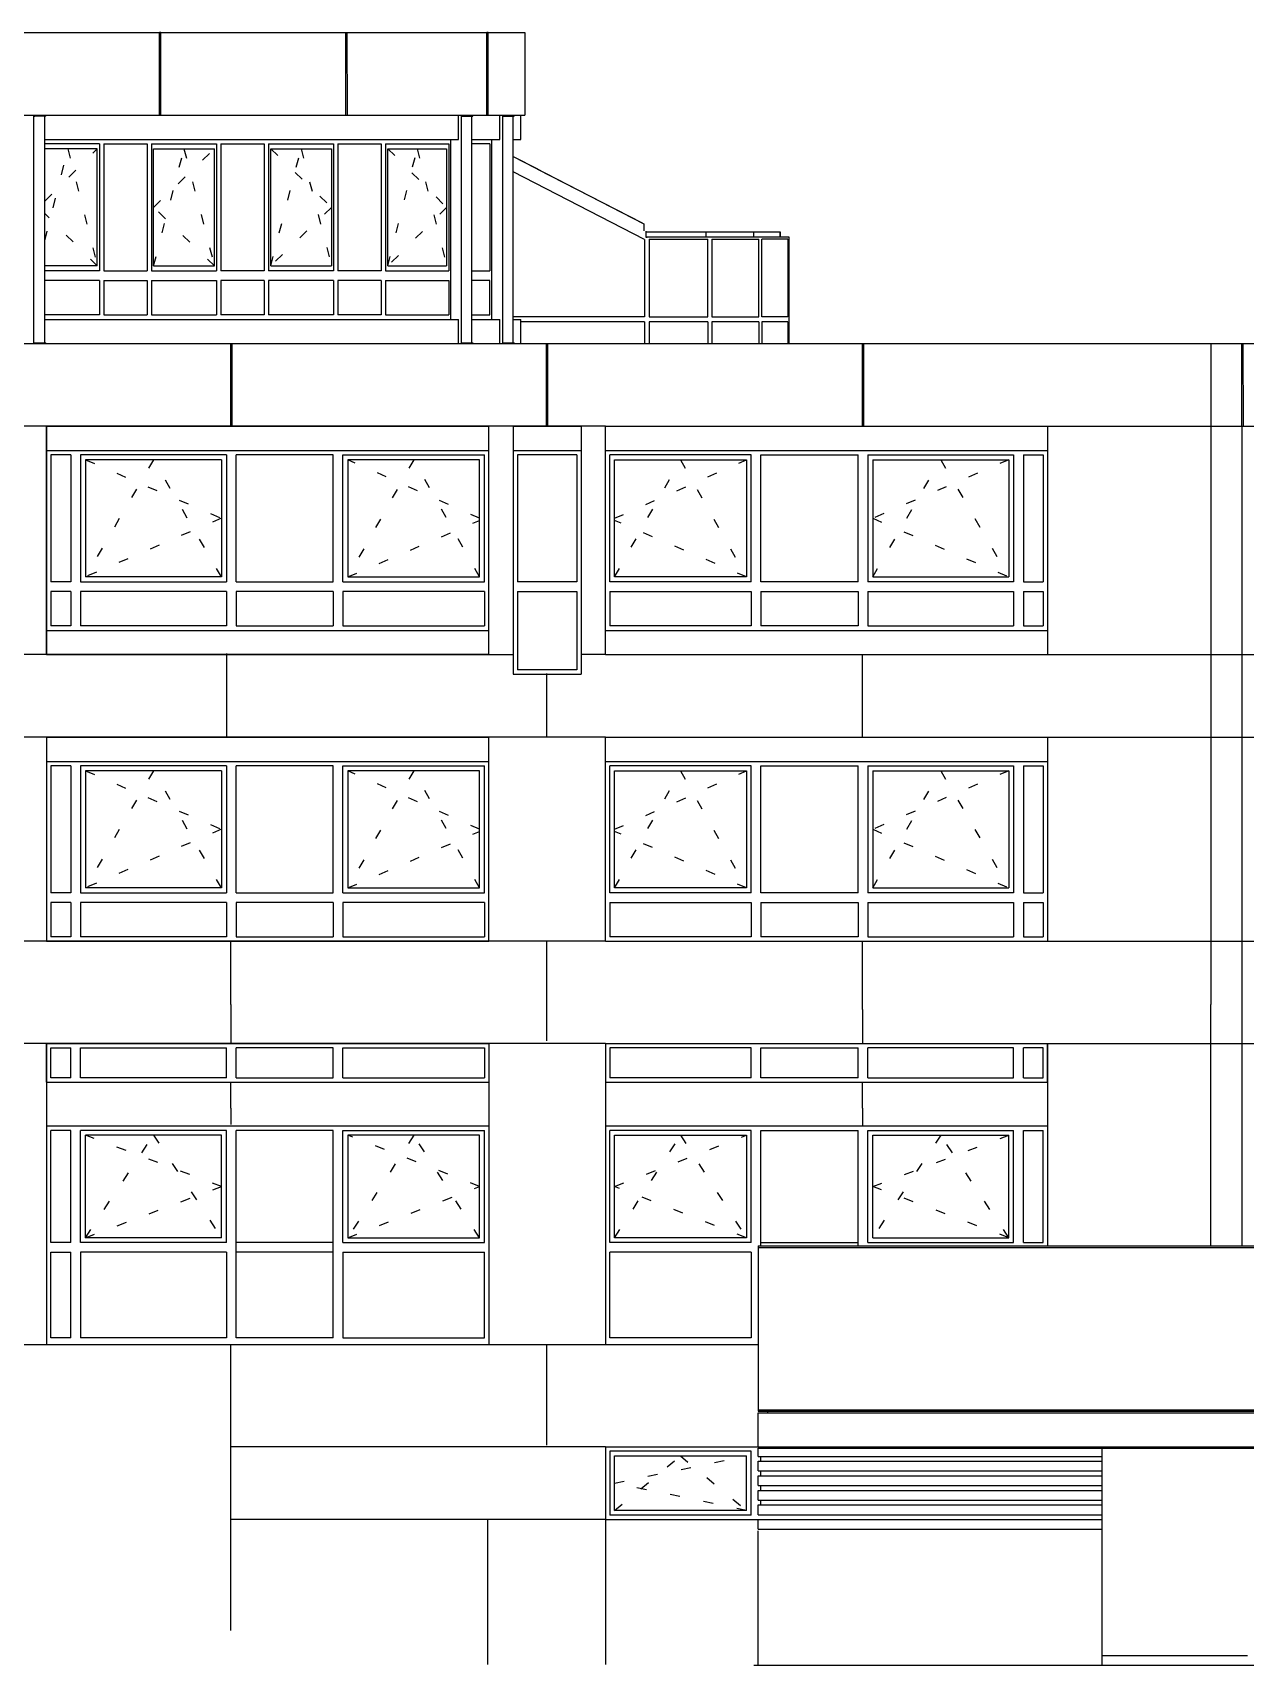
# Model space of a CAD drawing. Header units: metres. Extents: x -40.6 to 55.2, y -4 to 17.4.
# Drawn here: x 19.82 to 32.3, y -3.3 to 13.5 of the extents above; entities that cross this region are included whole.
import ezdxf

# ---------------------------------------------------------------- set-up
doc = ezdxf.new("R2010")
doc.units = ezdxf.units.M
for name, pattern in [('DASHDOT', [2, 1.25, -0.25, 0.25, -0.25]), ('DASHED', [0.75, 0.5, -0.25]), ('DOT', [0.25, 0, -0.25])]:
    doc.linetypes.add(name, pattern=pattern)
doc.layers.add('1', color=7, linetype='DASHED')
doc.layers.add('4', color=7, linetype='DASHDOT')

msp = doc.modelspace()

# ---------------------------------------------------------------- linework, layer by layer
at = {"layer": '1', "color": 1, "linetype": 'CONTINUOUS'}
for p, q in [((19.693184, 13.5), (21.129918, 13.5)), ((21.129918, 12.65), (21.129918, 13.5)), ((21.14333, 13.5), (23.048572, 13.5)), ((23.057521, 13.5), (23.061983, 12.65)), ((23.061983, 13.5), (24.498717, 13.5)), ((24.498717, 12.65), (24.498717, 13.5)), ((24.512129, 13.5), (24.88774, 13.5)), ((24.88774, 13.5), (24.88774, 12.65)), ((19.693184, 12.65), (19.958673, 12.65)), ((19.847123, 12.64), (19.847123, 12.65)), ((19.958673, 12.64), (19.847123, 12.64)), ((19.949723, 10.31), (19.949723, 12.64)), ((19.958673, 12.65), (21.138868, 12.65)), ((19.958673, 12.64), (19.958673, 12.65)), ((21.14333, 12.65), (23.057521, 12.65)), ((23.061983, 12.65), (24.242179, 12.65)), ((24.206381, 12.4), (24.206381, 12.65)), ((24.233229, 12.64), (24.233229, 10.3)), ((24.233229, 12.64), (24.353728, 12.64)), ((24.242179, 12.65), (24.507667, 12.65)), ((24.242179, 12.64), (24.242179, 12.65)), ((24.344779, 10.31), (24.344779, 12.64)), ((24.353728, 12.64), (24.353728, 12.65)), ((24.512129, 12.65), (24.777617, 12.65)), ((24.63027, 12.4), (24.63027, 12.65)), ((24.657118, 12.64), (24.657118, 10.3)), ((24.666067, 12.64), (24.666067, 12.65)), ((24.768668, 10.31), (24.768668, 12.64)), ((24.777617, 12.65), (24.88774, 12.65)), ((24.847506, 12.4), (24.847506, 12.65)), ((19.949723, 12.4), (24.206381, 12.4)), ((24.125837, 10.55), (24.125837, 12.4)), ((24.344779, 12.4), (24.63027, 12.4)), ((24.549726, 10.55), (24.549726, 12.4)), ((24.768668, 12.4), (24.847506, 12.4)), ((24.768668, 12.225298), (26.114297, 11.53414)), ((26.114297, 11.53414), (26.11446, 11.459681)), ((26.1325, 11.450399), (26.687441, 11.45)), ((26.133294, 11.45872), (26.133471, 11.39378)), ((26.133294, 11.44999), (26.754192, 11.45)), ((26.133294, 11.44999), (26.133294, 11.4)), ((26.754192, 11.45), (27.515814, 11.45)), ((26.754196, 11.4), (26.754192, 11.45)), ((27.243992, 11.4), (27.243985, 11.45)), ((27.515814, 11.45), (27.515824, 11.4)), ((27.515855, 11.4), (27.515855, 11.45)), ((26.133294, 11.4), (27.605813, 11.4)), ((26.143436, 11.38856), (26.143436, 11.4)), ((27.60586, 11.4), (27.606026, 10.55)), ((19.949723, 10.55), (24.206381, 10.55)), ((24.206381, 10.3), (24.206381, 10.55)), ((24.344779, 10.55), (24.63027, 10.55)), ((24.63027, 10.3), (24.63027, 10.55)), ((24.768668, 10.55), (24.847506, 10.55)), ((24.847506, 10.3), (24.847506, 10.55)), ((27.605983, 10.55), (27.606026, 10.3)), ((19.707688, 10.3), (21.872686, 10.3)), ((19.838174, 10.31), (19.958673, 10.31)), ((19.847123, 10.3), (19.847123, 10.31)), ((19.958673, 10.3), (19.958673, 10.31)), ((21.862696, 9.45), (21.862696, 10.3)), ((21.872686, 10.3), (25.122678, 10.3)), ((21.872686, 10.3), (21.872689, 9.45)), ((24.242179, 10.3), (24.242179, 10.31)), ((24.666067, 10.31), (24.657118, 10.31)), ((24.666067, 10.3), (24.666067, 10.31)), ((25.112688, 9.45), (25.112688, 10.3)), ((25.122678, 10.3), (28.37267, 10.3)), ((25.122678, 10.3), (25.12268, 9.45)), ((28.362679, 9.45), (28.362679, 10.3)), ((28.37267, 10.3), (32.274971, 10.3)), ((28.37267, 10.3), (28.372672, 9.45)), ((31.946985, 10.3), (31.94699, 9.9)), ((32.266022, 9.45), (32.266022, 10.3)), ((32.274971, 10.3), (32.279433, 9.45)), ((32.279433, 10.3), (33.22985, 10.3)), ((31.94699, 9.9), (31.94699, 3.5)), ((25.71769, 9.45), (4.957452, 9.45)), ((19.967677, 9.45), (21.872686, 9.45)), ((19.967677, 7.1), (19.967677, 9.45)), ((19.967679, 9.45), (19.967684, 7.1)), ((21.872686, 9.45), (24.517667, 9.45)), ((24.517667, 7.1), (24.517667, 9.45)), ((24.767687, 9.45), (25.122678, 9.45)), ((24.767687, 9.45), (24.767693, 6.9)), ((25.122678, 9.45), (25.467693, 9.45)), ((25.46769, 9.45), (25.467693, 6.9)), ((25.71769, 9.45), (28.37267, 9.45)), ((25.71769, 7.1), (25.71769, 9.45)), ((28.37267, 9.45), (30.26767, 9.45)), ((30.267668, 9.45), (33.467099, 9.45)), ((30.267668, 9.45), (30.26767, 7.1)), ((32.266022, 9.45), (32.266022, 1.008553)), ((32.266022, 9.45), (32.274971, 9.45)), ((19.967679, 9.2), (24.517667, 9.2)), ((24.517661, 7.35), (24.517661, 9.2)), ((24.767687, 9.2), (25.46769, 9.2)), ((25.71769, 9.2), (30.267668, 9.2)), ((19.967679, 7.35), (24.517667, 7.35)), ((25.71769, 7.35), (30.267668, 7.35)), ((24.517667, 7.1), (14.667679, 7.1)), ((19.967677, 7.1), (24.517667, 7.1)), ((21.817693, 7.110288), (21.817693, 6.261706)), ((24.517667, 7.1), (24.767687, 7.1)), ((25.71769, 7.1), (25.46769, 7.1)), ((25.71769, 7.1), (30.26767, 7.1)), ((28.362679, 6.25), (28.362679, 7.1)), ((30.26767, 7.1), (33.468099, 7.1)), ((24.767687, 6.9), (25.467693, 6.9)), ((25.112688, 6.904859), (25.112688, 6.25)), ((25.71769, 6.25), (4.807671, 6.25)), ((19.967677, 6.25), (24.517667, 6.25)), ((19.967677, 6.25), (19.967691, 4.15)), ((24.517667, 4.15), (24.517667, 6.25)), ((25.71769, 6.25), (30.26767, 6.25)), ((25.71769, 4.15), (25.71769, 6.25)), ((30.26767, 6.25), (33.513092, 6.25)), ((30.26767, 6.25), (30.267673, 4.15)), ((19.967679, 6), (24.517669, 6)), ((25.71769, 6), (30.267668, 6)), ((25.71769, 4.15), (4.829981, 4.15)), ((19.967677, 4.15), (24.517667, 4.15)), ((21.862696, 3.5), (21.862696, 4.15)), ((25.112688, 4.15), (25.112688, 3.125)), ((25.71769, 4.15), (30.26767, 4.15)), ((28.362679, 3.45), (28.362679, 4.15)), ((30.26767, 4.15), (33.467099, 4.15)), ((21.862696, 3.5), (21.862696, 3.1)), ((28.362679, 3.45), (28.362679, 3.1)), ((31.94699, 1.015), (31.94699, 3.5)), ((25.71769, 3.1), (4.829981, 3.1)), ((19.967682, 3.1), (24.517681, 3.1)), ((19.967682, 3.1), (19.967693, 0)), ((19.967693, 2.7), (19.967693, 3.1)), ((24.517681, 3.1), (24.517681, 0)), ((25.71769, 3.1), (30.267702, 3.1)), ((25.71769, 3.1), (25.71769, 0)), ((30.2677, 3.1), (30.267702, 1.015)), ((30.2677, 2.7), (30.2677, 3.1)), ((30.267702, 3.1), (33.467099, 3.1)), ((19.967682, 2.7), (24.517681, 2.7)), ((21.862696, 2.432739), (21.862696, 2.7)), ((25.71769, 2.7), (30.267702, 2.7)), ((28.362679, 2.432739), (28.362679, 2.7)), ((21.862696, 2.432739), (21.862696, 2.265)), ((28.362679, 2.432739), (28.362679, 2.25)), ((19.967682, 2.25), (24.517681, 2.25)), ((25.71769, 2.25), (30.267702, 2.25)), ((27.290266, 1.015), (27.29027, -0.685)), ((27.29027, 1.015), (33.615552, 1.015)), ((27.290266, 1), (33.616965, 1)), ((19.467683, 0), (26.948377, 0)), ((19.967682, 0), (24.517681, 0)), ((21.862696, -2.942986), (21.862696, 0)), ((25.112688, 0), (25.112688, -1.035)), ((25.71769, 0), (27.290266, 0)), ((27.29027, -0.67), (33.615552, -0.67)), ((27.290266, -0.685), (33.616965, -0.685)), ((27.290266, -0.7), (34.72532, -0.7)), ((27.290266, -1.05), (27.290266, -0.7)), ((27.387225, -0.7), (27.387225, -0.685)), ((25.71769, -1.05), (21.862696, -1.05)), ((25.71769, -1.05), (34.72532, -1.05)), ((25.71769, -1.05), (25.717692, -1.8)), ((27.290266, -1.065), (34.719454, -1.065)), ((27.290266, -1.15), (27.290266, -1.065)), ((27.290266, -1.15), (30.823828, -1.15)), ((30.823809, -1.065), (30.823828, -1.2)), ((30.823809, -1.15), (30.823813, -1.2)), ((27.290266, -1.2), (30.823828, -1.2)), ((27.290266, -1.3), (27.290266, -1.2)), ((27.290266, -1.3), (30.823828, -1.3)), ((30.823809, -1.2), (30.823828, -1.35)), ((30.823809, -1.3), (30.823813, -1.35)), ((27.290266, -1.35), (30.823828, -1.35)), ((27.290266, -1.45), (27.290266, -1.35)), ((27.290266, -1.45), (30.823828, -1.45)), ((27.290266, -1.5), (30.823828, -1.5)), ((27.290266, -1.6), (27.290266, -1.5)), ((30.823809, -1.35), (30.823828, -1.5)), ((30.823809, -1.45), (30.823813, -1.5)), ((30.823809, -1.5), (30.823828, -1.65)), ((27.290266, -1.6), (30.823828, -1.6)), ((27.290266, -1.65), (30.823828, -1.65)), ((27.290266, -1.75), (27.290266, -1.65)), ((30.823809, -1.6), (30.823813, -1.65)), ((30.823809, -1.65), (30.823828, -1.8)), ((25.71769, -1.8), (21.862696, -1.8)), ((24.507667, -3.29023), (24.507667, -1.8)), ((25.71769, -1.8), (30.823828, -1.8)), ((25.71769, -1.8), (25.71769, -3.29023)), ((27.290266, -1.75), (30.823828, -1.75)), ((27.290266, -1.9), (27.290266, -1.8)), ((30.823809, -1.75), (30.823813, -1.8)), ((30.823809, -1.8), (30.823828, -3.2)), ((27.290266, -1.9), (30.823828, -1.9)), ((27.290266, -3.3), (27.290266, -1.915)), ((30.823803, -1.9), (30.823809, -3.3)), ((34.72532, -3.3), (27.243992, -3.3)), ((30.823809, -3.2), (32.323803, -3.2))]:
    msp.add_line(p, q, dxfattribs=at)
for points in [[(21.14333, 12.65), (21.14333, 13.5), (21.129918, 13.5)], [(23.048572, 12.65), (23.048572, 13.5), (23.057521, 13.5)], [(24.512129, 12.65), (24.512129, 13.5), (24.498717, 13.5)], [(19.838174, 10.31), (19.838174, 12.64), (19.847123, 12.64)], [(24.657118, 12.64), (24.777617, 12.64), (24.777617, 12.65)], [(24.233229, 10.31), (24.353728, 10.31), (24.353728, 10.3)], [(24.666067, 10.31), (24.777617, 10.31), (24.777617, 10.3)]]:
    msp.add_lwpolyline(points, dxfattribs=at)
at = {"layer": '4', "color": 1, "linetype": 'CONTINUOUS'}
for p, q in [((20.511629, 12.355), (19.949723, 12.355)), ((20.489319, 12.305), (19.949723, 12.305)), ((20.489319, 11.1), (20.489319, 12.305)), ((20.511629, 12.355), (20.511629, 11.05)), ((20.556249, 12.355), (20.556249, 11.05)), ((20.556249, 12.355), (21.002447, 12.355)), ((21.002447, 12.355), (21.002447, 11.05)), ((21.047067, 12.355), (21.047067, 11.05)), ((21.047067, 12.355), (21.716365, 12.355)), ((21.716365, 12.355), (21.716365, 11.05)), ((21.760985, 12.355), (21.760985, 11.05)), ((21.760985, 12.355), (22.207183, 12.355)), ((22.207183, 12.355), (22.207183, 11.05)), ((22.251803, 12.355), (22.251803, 11.05)), ((22.251803, 12.355), (22.921101, 12.355)), ((22.921101, 12.355), (22.921101, 11.05)), ((22.965721, 12.355), (22.965721, 11.05)), ((22.965721, 12.355), (23.41192, 12.355)), ((23.41192, 12.355), (23.41192, 11.05)), ((23.456539, 12.355), (23.456539, 11.05)), ((23.456539, 12.355), (24.105758, 12.355)), ((24.105758, 12.355), (24.105758, 11.05)), ((24.529647, 12.355), (24.344779, 12.355)), ((24.529647, 12.355), (24.529647, 11.05)), ((26.118436, 11.373296), (24.768668, 12.066551)), ((26.167809, 11.375), (26.769863, 11.375)), ((26.813783, 11.375), (27.296608, 11.375)), ((27.594965, 11.375), (27.327003, 11.375)), ((20.489319, 11.1), (19.949723, 11.1)), ((22.274113, 11.1), (22.898791, 11.1)), ((23.478849, 11.1), (24.083448, 11.1)), ((20.511629, 11.05), (19.949723, 11.05)), ((20.511629, 10.95), (19.949723, 10.95)), ((20.511629, 10.95), (20.511629, 10.595)), ((20.556249, 11.05), (21.002447, 11.05)), ((20.556249, 10.95), (21.002447, 10.95)), ((20.556249, 10.95), (20.556249, 10.595)), ((21.002447, 10.95), (21.002447, 10.595)), ((21.047067, 11.05), (21.716365, 11.05)), ((21.047067, 10.95), (21.716365, 10.95)), ((21.047067, 10.95), (21.047067, 10.595)), ((21.716365, 10.95), (21.716365, 10.595)), ((22.207183, 11.05), (21.760985, 11.05)), ((22.207183, 10.95), (21.760985, 10.95)), ((21.760985, 10.95), (21.760985, 10.595)), ((22.207183, 10.95), (22.207183, 10.595)), ((22.921101, 11.05), (22.251803, 11.05)), ((22.921101, 10.95), (22.251803, 10.95)), ((22.251803, 10.95), (22.251803, 10.595)), ((22.921101, 10.95), (22.921101, 10.595)), ((23.41192, 11.05), (22.965721, 11.05)), ((23.41192, 10.95), (22.965721, 10.95)), ((22.965721, 10.95), (22.965721, 10.595)), ((23.41192, 10.95), (23.41192, 10.595)), ((23.456539, 11.05), (24.105758, 11.05)), ((23.456539, 10.95), (24.105758, 10.95)), ((23.456539, 10.95), (23.456539, 10.595)), ((24.105758, 10.95), (24.105758, 10.595)), ((24.344779, 11.05), (24.529647, 11.05)), ((24.529647, 10.95), (24.344779, 10.95)), ((24.529647, 10.595), (24.529647, 10.95)), ((20.511629, 10.595), (19.949723, 10.595)), ((20.556249, 10.595), (21.002447, 10.595)), ((21.047067, 10.595), (21.716365, 10.595)), ((22.207183, 10.595), (21.760985, 10.595)), ((22.921101, 10.595), (22.251803, 10.595)), ((23.41192, 10.595), (22.965721, 10.595)), ((23.456539, 10.595), (24.105758, 10.595)), ((24.344779, 10.595), (24.529647, 10.595)), ((26.118427, 10.525), (24.847506, 10.525)), ((26.118427, 10.525), (26.118427, 10.3)), ((26.769921, 10.525), (26.167975, 10.525)), ((26.167975, 10.525), (26.167975, 10.3)), ((26.769921, 10.525), (26.769921, 10.3)), ((27.296728, 10.525), (26.813842, 10.525)), ((26.813842, 10.525), (26.813842, 10.3)), ((27.296728, 10.525), (27.296728, 10.3)), ((27.595134, 10.525), (27.327125, 10.525)), ((27.327125, 10.525), (27.327125, 10.3)), ((27.595134, 10.525), (27.595134, 10.3)), ((27.605984, 10.525), (27.606024, 10.3)), ((20.217693, 9.155), (20.012694, 9.155)), ((20.012694, 9.155), (20.012694, 7.85)), ((20.217693, 9.155), (20.217693, 7.85)), ((20.317693, 9.155), (20.317693, 7.85)), ((21.817687, 9.155), (20.317693, 9.155)), ((21.817687, 9.155), (21.817687, 7.85)), ((21.917687, 7.85), (21.917687, 9.155)), ((22.917684, 9.155), (21.917687, 9.155)), ((22.917684, 7.85), (22.917684, 9.155)), ((23.017683, 7.85), (23.017683, 9.155)), ((23.017683, 9.155), (24.472678, 9.155)), ((24.472678, 7.85), (24.472678, 9.155)), ((24.812685, 9.155), (24.812685, 7.85)), ((25.422685, 9.155), (24.812685, 9.155)), ((25.422685, 9.155), (25.422685, 7.85)), ((25.762697, 7.85), (25.762697, 9.155)), ((27.217689, 9.155), (25.762697, 9.155)), ((27.217689, 7.85), (27.217689, 9.155)), ((27.317688, 7.85), (27.317688, 9.155)), ((27.317688, 9.155), (28.317683, 9.155)), ((28.317683, 7.85), (28.317683, 9.155)), ((28.417682, 9.155), (28.417682, 7.85)), ((28.417682, 9.155), (29.917674, 9.155)), ((29.917674, 9.155), (29.917674, 7.85)), ((30.017674, 9.155), (30.017674, 7.85)), ((30.017674, 9.155), (30.222673, 9.155)), ((30.222673, 9.155), (30.222673, 7.85)), ((20.217693, 7.85), (20.012694, 7.85)), ((20.012694, 7.75), (20.012694, 7.395)), ((20.217693, 7.75), (20.012694, 7.75)), ((20.217693, 7.75), (20.217693, 7.395)), ((20.317693, 7.85), (21.817687, 7.85)), ((21.817687, 7.75), (20.317693, 7.75)), ((20.317693, 7.75), (20.317693, 7.395)), ((21.817687, 7.75), (21.817687, 7.395)), ((21.917687, 7.85), (22.917684, 7.85)), ((21.917687, 7.75), (21.917687, 7.395)), ((22.917684, 7.75), (21.917687, 7.75)), ((22.917684, 7.75), (22.917684, 7.395)), ((23.017683, 7.85), (24.472678, 7.85)), ((23.017683, 7.75), (23.017683, 7.395)), ((24.472678, 7.75), (23.017683, 7.75)), ((24.472678, 7.75), (24.472678, 7.395)), ((25.422685, 7.85), (24.812685, 7.85)), ((24.812685, 7.75), (25.422685, 7.75)), ((24.812685, 7.75), (24.812685, 6.945)), ((25.422685, 7.75), (25.422685, 6.945)), ((27.217689, 7.85), (25.762697, 7.85)), ((25.762697, 7.75), (25.762697, 7.395)), ((25.762697, 7.75), (27.217689, 7.75)), ((27.217689, 7.75), (27.217689, 7.395)), ((28.317683, 7.85), (27.317688, 7.85)), ((27.317688, 7.75), (27.317688, 7.395)), ((27.317688, 7.75), (28.317683, 7.75)), ((28.317683, 7.75), (28.317683, 7.395)), ((29.917674, 7.85), (28.417682, 7.85)), ((28.417682, 7.75), (29.917674, 7.75)), ((28.417682, 7.75), (28.417682, 7.395)), ((29.917674, 7.75), (29.917674, 7.395)), ((30.017674, 7.85), (30.222673, 7.85)), ((30.017674, 7.75), (30.017674, 7.395)), ((30.017674, 7.75), (30.222673, 7.75)), ((30.222673, 7.75), (30.222673, 7.395)), ((20.217693, 7.395), (20.012694, 7.395)), ((21.817687, 7.395), (20.317693, 7.395)), ((21.917687, 7.395), (22.917684, 7.395)), ((23.017683, 7.395), (24.472678, 7.395)), ((27.217689, 7.395), (25.762697, 7.395)), ((28.317683, 7.395), (27.317688, 7.395)), ((28.417682, 7.395), (29.917674, 7.395)), ((30.017674, 7.395), (30.222673, 7.395)), ((25.422685, 6.945), (24.812685, 6.945)), ((20.217693, 5.955), (20.012694, 5.955)), ((20.012694, 5.955), (20.012694, 4.65)), ((20.217693, 5.955), (20.217693, 4.65)), ((20.317693, 5.955), (20.317693, 4.65)), ((21.817687, 5.955), (20.317693, 5.955)), ((21.817687, 5.955), (21.817687, 4.65)), ((21.917687, 4.65), (21.917687, 5.955)), ((22.917684, 5.955), (21.917687, 5.955)), ((22.917684, 4.65), (22.917684, 5.955)), ((23.017683, 4.65), (23.017683, 5.955)), ((23.017683, 5.955), (24.472678, 5.955)), ((24.472678, 4.65), (24.472678, 5.955)), ((25.762697, 4.65), (25.762697, 5.955)), ((27.217689, 5.955), (25.762697, 5.955)), ((27.217689, 4.65), (27.217689, 5.955)), ((27.317688, 4.65), (27.317688, 5.955)), ((27.317688, 5.955), (28.317683, 5.955)), ((28.317683, 4.65), (28.317683, 5.955)), ((28.417682, 5.955), (28.417682, 4.65)), ((28.417682, 5.955), (29.917674, 5.955)), ((29.917674, 5.955), (29.917674, 4.65)), ((30.017674, 5.955), (30.017674, 4.65)), ((30.017674, 5.955), (30.222673, 5.955)), ((30.222673, 5.955), (30.222673, 4.65)), ((20.217693, 4.65), (20.012694, 4.65)), ((20.012694, 4.55), (20.012694, 4.195)), ((20.217693, 4.55), (20.012694, 4.55)), ((20.217693, 4.55), (20.217693, 4.195)), ((20.317693, 4.65), (21.817687, 4.65)), ((21.817687, 4.55), (20.317693, 4.55)), ((20.317693, 4.55), (20.317693, 4.195)), ((21.817687, 4.55), (21.817687, 4.195)), ((21.917687, 4.65), (22.917684, 4.65)), ((21.917687, 4.55), (21.917687, 4.195)), ((22.917684, 4.55), (21.917687, 4.55)), ((22.917684, 4.55), (22.917684, 4.195)), ((23.017683, 4.65), (24.472678, 4.65)), ((23.017683, 4.55), (23.017683, 4.195)), ((24.472678, 4.55), (23.017683, 4.55)), ((24.472678, 4.55), (24.472678, 4.195)), ((27.217689, 4.65), (25.762697, 4.65)), ((25.762697, 4.55), (25.762697, 4.195)), ((25.762697, 4.55), (27.217689, 4.55)), ((27.217689, 4.55), (27.217689, 4.195)), ((28.317683, 4.65), (27.317688, 4.65)), ((27.317688, 4.55), (27.317688, 4.195)), ((27.317688, 4.55), (28.317683, 4.55)), ((28.317683, 4.55), (28.317683, 4.195)), ((29.917674, 4.65), (28.417682, 4.65)), ((28.417682, 4.55), (29.917674, 4.55)), ((28.417682, 4.55), (28.417682, 4.195)), ((29.917674, 4.55), (29.917674, 4.195)), ((30.017674, 4.65), (30.222673, 4.65)), ((30.017674, 4.55), (30.017674, 4.195)), ((30.017674, 4.55), (30.222673, 4.55)), ((30.222673, 4.55), (30.222673, 4.195)), ((20.217693, 4.195), (20.012694, 4.195)), ((21.817687, 4.195), (20.317693, 4.195)), ((21.917687, 4.195), (22.917684, 4.195)), ((23.017683, 4.195), (24.472678, 4.195)), ((27.217689, 4.195), (25.762697, 4.195)), ((28.317683, 4.195), (27.317688, 4.195)), ((28.417682, 4.195), (29.917674, 4.195)), ((30.017674, 4.195), (30.222673, 4.195)), ((20.012698, 2.745), (20.012698, 3.055)), ((20.012698, 3.055), (20.217697, 3.055)), ((20.217697, 2.745), (20.217697, 3.055)), ((20.317697, 2.745), (20.317697, 3.055)), ((20.317697, 3.055), (21.817692, 3.055)), ((21.817692, 2.745), (21.817692, 3.055)), ((21.917692, 2.745), (21.917692, 3.055)), ((22.917688, 3.055), (21.917692, 3.055)), ((22.917688, 2.745), (22.917688, 3.055)), ((23.017688, 2.745), (23.017688, 3.055)), ((27.217714, 2.745), (27.217714, 3.055)), ((27.317714, 2.745), (27.317714, 3.055)), ((27.317714, 3.055), (28.31771, 3.055)), ((28.31771, 2.745), (28.31771, 3.055)), ((28.41771, 2.745), (28.41771, 3.055)), ((29.917705, 3.055), (28.41771, 3.055)), ((29.917705, 2.745), (29.917705, 3.055)), ((30.017704, 2.745), (30.017704, 3.055)), ((30.222704, 3.055), (30.017704, 3.055)), ((30.222704, 2.745), (30.222704, 3.055)), ((20.217697, 2.745), (20.012698, 2.745)), ((21.817692, 2.745), (20.317697, 2.745)), ((21.917692, 2.745), (22.917688, 2.745)), ((23.017688, 2.745), (24.472683, 2.745)), ((27.217714, 2.745), (25.762719, 2.745)), ((28.31771, 2.745), (27.317714, 2.745)), ((28.41771, 2.745), (29.917705, 2.745)), ((30.017704, 2.745), (30.222704, 2.745)), ((20.012698, 1.05), (20.012698, 2.205)), ((20.217697, 2.205), (20.012698, 2.205)), ((20.217697, 1.05), (20.217697, 2.205)), ((20.317697, 1.05), (20.317697, 2.205)), ((21.817692, 2.205), (20.317697, 2.205)), ((21.817692, 1.05), (21.817692, 2.205)), ((21.917692, 0.07), (21.917692, 2.205)), ((22.917688, 2.205), (21.917692, 2.205)), ((22.917688, 0.07), (22.917688, 2.205)), ((23.017688, 2.205), (24.472683, 2.205)), ((23.017688, 1.05), (23.017688, 2.205)), ((24.472683, 1.05), (24.472683, 2.205)), ((25.762719, 1.05), (25.762719, 2.205)), ((27.217711, 2.205), (25.762719, 2.205)), ((27.217711, 1.05), (27.217711, 2.205)), ((27.317711, 1.015), (27.317711, 2.205)), ((27.317711, 2.205), (28.317705, 2.205)), ((28.317705, 1.015), (28.317705, 2.205)), ((28.417705, 1.05), (28.417705, 2.205)), ((28.417705, 2.205), (29.917697, 2.205)), ((29.917697, 1.05), (29.917697, 2.205)), ((30.017696, 1.05), (30.017696, 2.205)), ((30.017696, 2.205), (30.222695, 2.205)), ((30.222695, 1.05), (30.222695, 2.205)), ((20.217697, 1.05), (20.012698, 1.05)), ((21.817692, 1.05), (20.317697, 1.05)), ((22.917688, 1.05), (21.917692, 1.05)), ((23.017688, 1.05), (24.472683, 1.05)), ((27.217711, 1.05), (25.762719, 1.05)), ((27.317711, 1.05), (28.317705, 1.05)), ((28.417705, 1.05), (29.917697, 1.05)), ((30.017696, 1.05), (30.222695, 1.05)), ((20.012698, 0.07), (20.012698, 0.95)), ((20.012698, 0.95), (20.217697, 0.95)), ((20.217697, 0.07), (20.217697, 0.95)), ((21.817692, 0.95), (20.317697, 0.95)), ((20.317697, 0.95), (20.317697, 0.07)), ((21.817692, 0.95), (21.817692, 0.07)), ((22.917688, 0.95), (21.917692, 0.95)), ((23.017688, 0.95), (24.472683, 0.95)), ((23.017688, 0.95), (23.017688, 0.07)), ((24.472683, 0.07), (24.472683, 0.95)), ((27.217711, 0.95), (25.762719, 0.95)), ((25.762719, 0.07), (25.762719, 0.95)), ((27.217711, 0.95), (27.217711, 0.07)), ((20.217697, 0.07), (20.012698, 0.07)), ((21.817692, 0.07), (20.317697, 0.07)), ((22.917688, 0.07), (21.917692, 0.07)), ((23.017688, 0.07), (24.472683, 0.07)), ((27.217711, 0.07), (25.762719, 0.07)), ((27.167707, -1.705), (27.167707, -1.145)), ((27.217707, -1.755), (27.217707, -1.095)), ((27.317706, -1.2), (27.317706, -1.15)), ((27.317706, -1.35), (27.317706, -1.3)), ((27.317706, -1.5), (27.317706, -1.45)), ((27.317706, -1.65), (27.317706, -1.6)), ((27.217707, -1.755), (25.762715, -1.755)), ((27.167707, -1.705), (25.812715, -1.705)), ((27.387225, -1.755), (27.317706, -1.755))]:
    msp.add_line(p, q, dxfattribs=at)
at = {"layer": '4', "color": 1, "linetype": 'DOT'}
for p, q in [((19.949723, 11.767278), (20.489319, 12.305)), ((24.422678, 8.5025), (23.067683, 9.105)), ((25.812697, 8.5025), (27.167689, 9.105)), ((24.422678, 5.3025), (23.067683, 5.905)), ((25.812697, 5.3025), (27.167689, 5.905))]:
    msp.add_line(p, q, dxfattribs=at)
at = {"layer": '4', "color": 7, "linetype": 'CONTINUOUS'}
for p, q in [((24.768668, 12.225307), (25.017449, 12.09752)), ((25.019952, 12.09625), (26.097453, 11.54281))]:
    msp.add_line(p, q, dxfattribs=at)
at = {"layer": '4', "color": 1, "linetype": 'DOT'}
for points in [[(19.949723, 11.35911), (20.18702, 12.305), (20.489319, 11.1), (19.949723, 11.637722)], [(21.069377, 11.1), (21.381716, 12.305), (21.694055, 11.1)], [(21.694055, 11.1), (21.069377, 11.7025), (21.694055, 12.305)], [(22.274113, 11.1), (22.586452, 12.305), (22.898791, 11.1)], [(22.274113, 12.305), (22.898791, 11.7025), (22.274113, 11.1)], [(23.478849, 12.305), (24.083448, 11.7025), (23.478849, 11.1), (23.781149, 12.305), (24.083448, 11.1)], [(27.606024, 10.325), (27.606024, 10.3), (27.605984, 10.325)], [(20.367692, 9.105), (21.767688, 8.5025), (20.367692, 7.9)], [(21.767688, 7.9), (21.06769, 9.105), (20.367692, 7.9)], [(24.422678, 7.9), (23.745181, 9.105), (23.067683, 7.9), (24.422678, 8.48106)], [(25.812697, 7.9), (26.490193, 9.105), (27.167689, 7.9), (25.812697, 8.48106)], [(29.867675, 9.105), (28.467682, 8.5025), (29.867675, 7.9)], [(28.467682, 7.9), (29.167678, 9.105), (29.867675, 7.9)], [(20.367692, 5.905), (21.767688, 5.3025), (20.367692, 4.7)], [(21.767688, 4.7), (21.06769, 5.905), (20.367692, 4.7)], [(24.422678, 4.7), (23.745181, 5.905), (23.067683, 4.7), (24.422678, 5.28106)], [(25.812697, 4.7), (26.490193, 5.905), (27.167689, 4.7), (25.812697, 5.28106)], [(29.867675, 5.905), (28.467682, 5.3025), (29.867675, 4.7)], [(28.467682, 4.7), (29.167678, 5.905), (29.867675, 4.7)], [(20.367697, 1.1), (21.767692, 1.6275), (20.367697, 2.155)], [(20.367697, 1.1), (21.067694, 2.155), (21.767692, 1.1)], [(23.067687, 1.1), (24.422683, 1.6275), (23.067687, 2.155)], [(24.422683, 1.1), (23.745185, 2.155), (23.067687, 1.1)], [(27.167712, 1.1), (25.812719, 1.6275), (27.167712, 2.155)], [(25.812719, 1.1), (26.490215, 2.155), (27.167712, 1.1)], [(29.867697, 1.1), (28.467705, 1.6275), (29.867697, 2.155)], [(29.867697, 1.1), (29.167701, 2.155), (28.467705, 1.1)], [(25.812715, -1.705), (26.490211, -1.145), (27.167707, -1.705), (25.812715, -1.425), (27.167707, -1.145)]]:
    msp.add_lwpolyline(points, dxfattribs=at)
at = {"layer": '4', "color": 1, "linetype": 'CONTINUOUS'}
for points in [[(21.069377, 11.1), (21.069377, 12.305), (21.694055, 12.305)], [(21.069377, 11.1), (21.694055, 11.1), (21.694055, 12.305)], [(22.274113, 11.1), (22.274113, 12.305), (22.898791, 12.305), (22.898791, 11.1)], [(23.478849, 11.1), (23.478849, 12.305), (24.083448, 12.305), (24.083448, 11.1)], [(26.118436, 11.373296), (26.118436, 10.575), (24.768668, 10.575)], [(26.167809, 11.375), (26.167809, 10.575), (26.769863, 10.575), (26.769863, 11.375)], [(26.813783, 11.375), (26.813783, 10.575), (27.296608, 10.575), (27.296608, 11.375)], [(27.594965, 11.375), (27.594965, 10.575), (27.327003, 10.575), (27.327003, 11.375)], [(21.767688, 9.105), (21.767688, 7.9), (20.367692, 7.9)], [(21.767688, 9.105), (20.367692, 9.105), (20.367692, 7.9)], [(23.067683, 7.9), (24.422678, 7.9), (24.422678, 9.105), (23.067683, 9.105), (23.067683, 7.9)], [(27.167689, 7.9), (25.812697, 7.9), (25.812697, 9.105), (27.167689, 9.105), (27.167689, 7.9)], [(28.467682, 9.105), (28.467682, 7.9), (29.867675, 7.9)], [(28.467682, 9.105), (29.867675, 9.105), (29.867675, 7.9)], [(21.767688, 5.905), (21.767688, 4.7), (20.367692, 4.7)], [(21.767688, 5.905), (20.367692, 5.905), (20.367692, 4.7)], [(23.067683, 4.7), (24.422678, 4.7), (24.422678, 5.905), (23.067683, 5.905), (23.067683, 4.7)], [(27.167689, 4.7), (25.812697, 4.7), (25.812697, 5.905), (27.167689, 5.905), (27.167689, 4.7)], [(28.467682, 5.905), (28.467682, 4.7), (29.867675, 4.7)], [(28.467682, 5.905), (29.867675, 5.905), (29.867675, 4.7)], [(23.017688, 3.055), (24.472683, 3.055), (24.472683, 2.745)], [(27.217714, 3.055), (25.762719, 3.055), (25.762719, 2.745)], [(21.767692, 1.1), (21.767692, 2.155), (20.367697, 2.155)], [(21.767692, 1.1), (20.367697, 1.1), (20.367697, 2.155)], [(23.067687, 1.1), (24.422683, 1.1), (24.422683, 2.155), (23.067687, 2.155), (23.067687, 1.1)], [(27.167712, 1.1), (25.812719, 1.1), (25.812719, 2.155), (27.167712, 2.155), (27.167712, 1.1)], [(28.467705, 1.1), (28.467705, 2.155), (29.867697, 2.155)], [(28.467705, 1.1), (29.867697, 1.1), (29.867697, 2.155)], [(27.217707, -1.095), (25.762715, -1.095), (25.762715, -1.755)], [(25.812715, -1.705), (25.812715, -1.145), (27.167707, -1.145)]]:
    msp.add_lwpolyline(points, dxfattribs=at)

doc.saveas('drawing.dxf')
